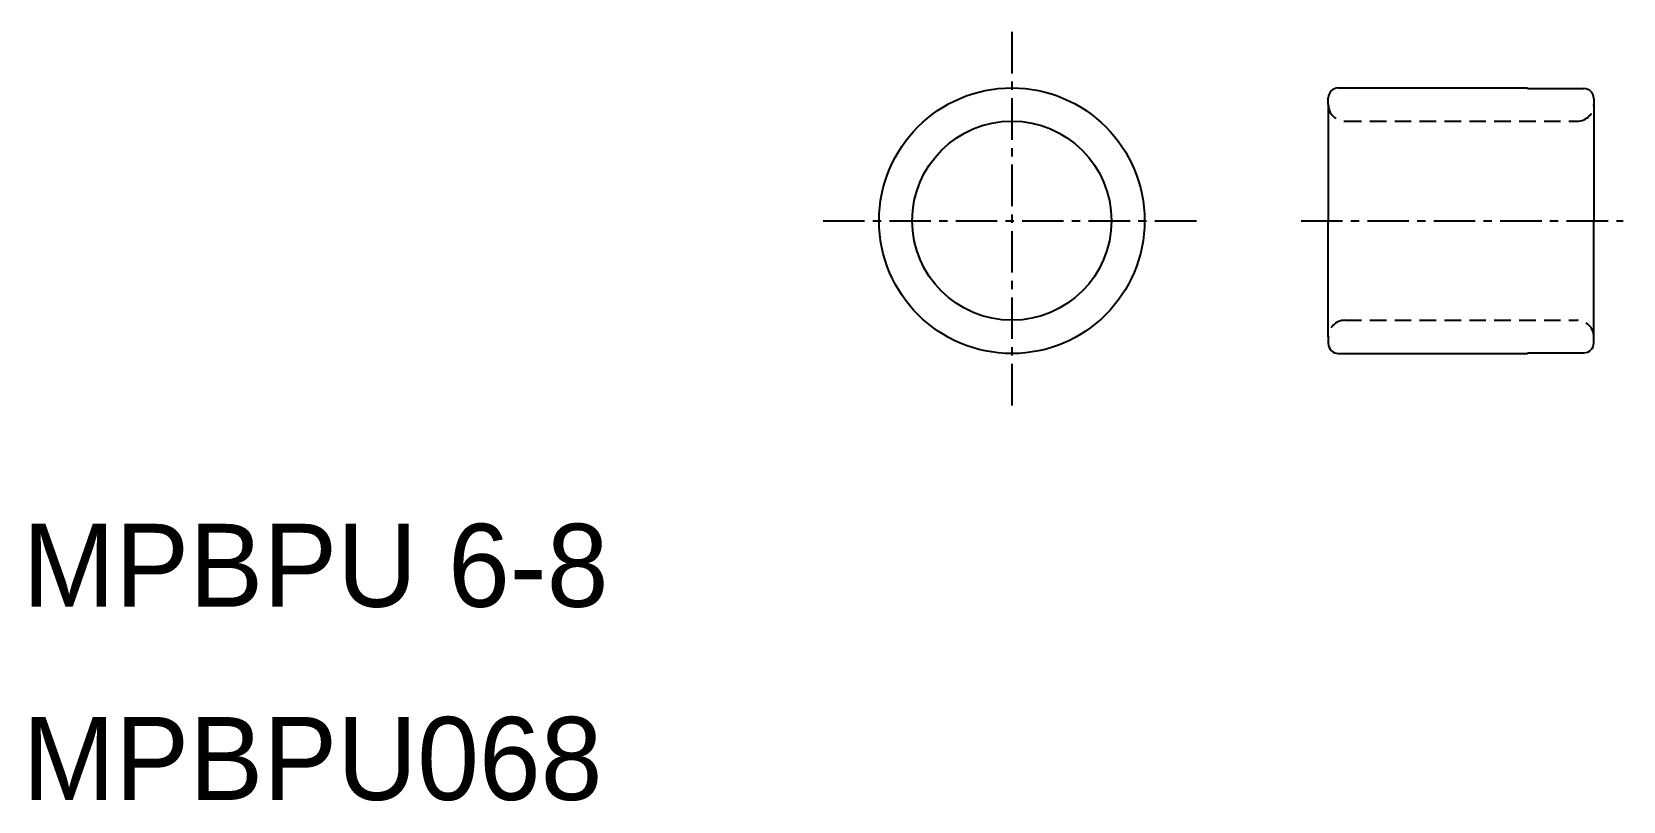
# Model space of a CAD drawing. Extents: x 54.5 to 102.5, y 60.8 to 84.
import ezdxf

# ---------------------------------------------------------------- set-up
doc = ezdxf.new("R2010")
doc.units = 0
doc.linetypes.add('CENTER', pattern=[2, 1.25, -0.25, 0.25, -0.25])
doc.linetypes.add('DASHED', pattern=[0.75, 0.5, -0.25])
doc.layers.get('0').update_dxf_attribs({"linetype": 'CONTINUOUS'})
doc.layers.add('CENTER', color=1, linetype='CENTER')

msp = doc.modelspace()

# ---------------------------------------------------------------- linework, layer by layer
at = {"color": 7, "linetype": 'CONTINUOUS'}
for p, q in [((93.877, 82.288), (99.577, 82.288)), ((99.577, 82.288), (99.577, 82.268)), ((99.577, 82.268), (101.277, 82.268)), ((93.577, 81.788), (93.577, 81.988)), ((93.577, 81.788), (93.577, 78.288)), ((101.577, 81.968), (101.577, 78.288)), ((93.577, 74.788), (93.577, 78.288)), ((101.577, 74.608), (101.577, 78.288)), ((93.577, 74.788), (93.577, 74.588)), ((93.877, 74.288), (99.577, 74.288)), ((99.577, 74.308), (101.277, 74.308)), ((99.577, 74.288), (99.577, 74.308))]:
    msp.add_line(p, q, dxfattribs=at)
at = {"color": 3, "linetype": 'DASHED'}
for p, q in [((94.077, 81.288), (101.077, 81.288)), ((94.077, 75.288), (101.077, 75.288))]:
    msp.add_line(p, q, dxfattribs=at)
at = {"color": 7, "linetype": 'CONTINUOUS'}
for radius in [4, 3]:
    msp.add_circle((84.042, 78.288), radius, dxfattribs=at)
for centre, start, end in [((93.877, 81.988), 90, 180), ((101.277, 81.968), 0, 90), ((93.877, 74.588), 180, 270), ((101.277, 74.608), 270, 0)]:
    msp.add_arc(centre, 0.3, start, end, dxfattribs=at)
at = {"color": 3, "linetype": 'DASHED'}
for centre, start, end in [((94.077, 81.788), 180, 270), ((101.077, 81.788), 270, 0), ((94.077, 74.788), 90, 180), ((101.077, 74.788), 0, 90)]:
    msp.add_arc(centre, 0.5, start, end, dxfattribs=at)
at = {"layer": 'CENTER', "color": 1, "linetype": 'CENTER'}
for p, q in [((84.042, 83.977), (84.042, 72.599)), ((78.352, 78.288), (89.731, 78.288)), ((92.756, 78.288), (102.461, 78.288))]:
    msp.add_line(p, q, dxfattribs=at)

# ---------------------------------------------------------------- texts
at = {"color": 7, "linetype": 'CONTINUOUS'}
for s, p in [('MPBPU 6-8', (54.238, 66.659)), ('MPBPU068', (54.238, 60.841))]:
    msp.add_text(s, height=2.5, dxfattribs=at).set_placement(p)

doc.saveas('drawing.dxf')
